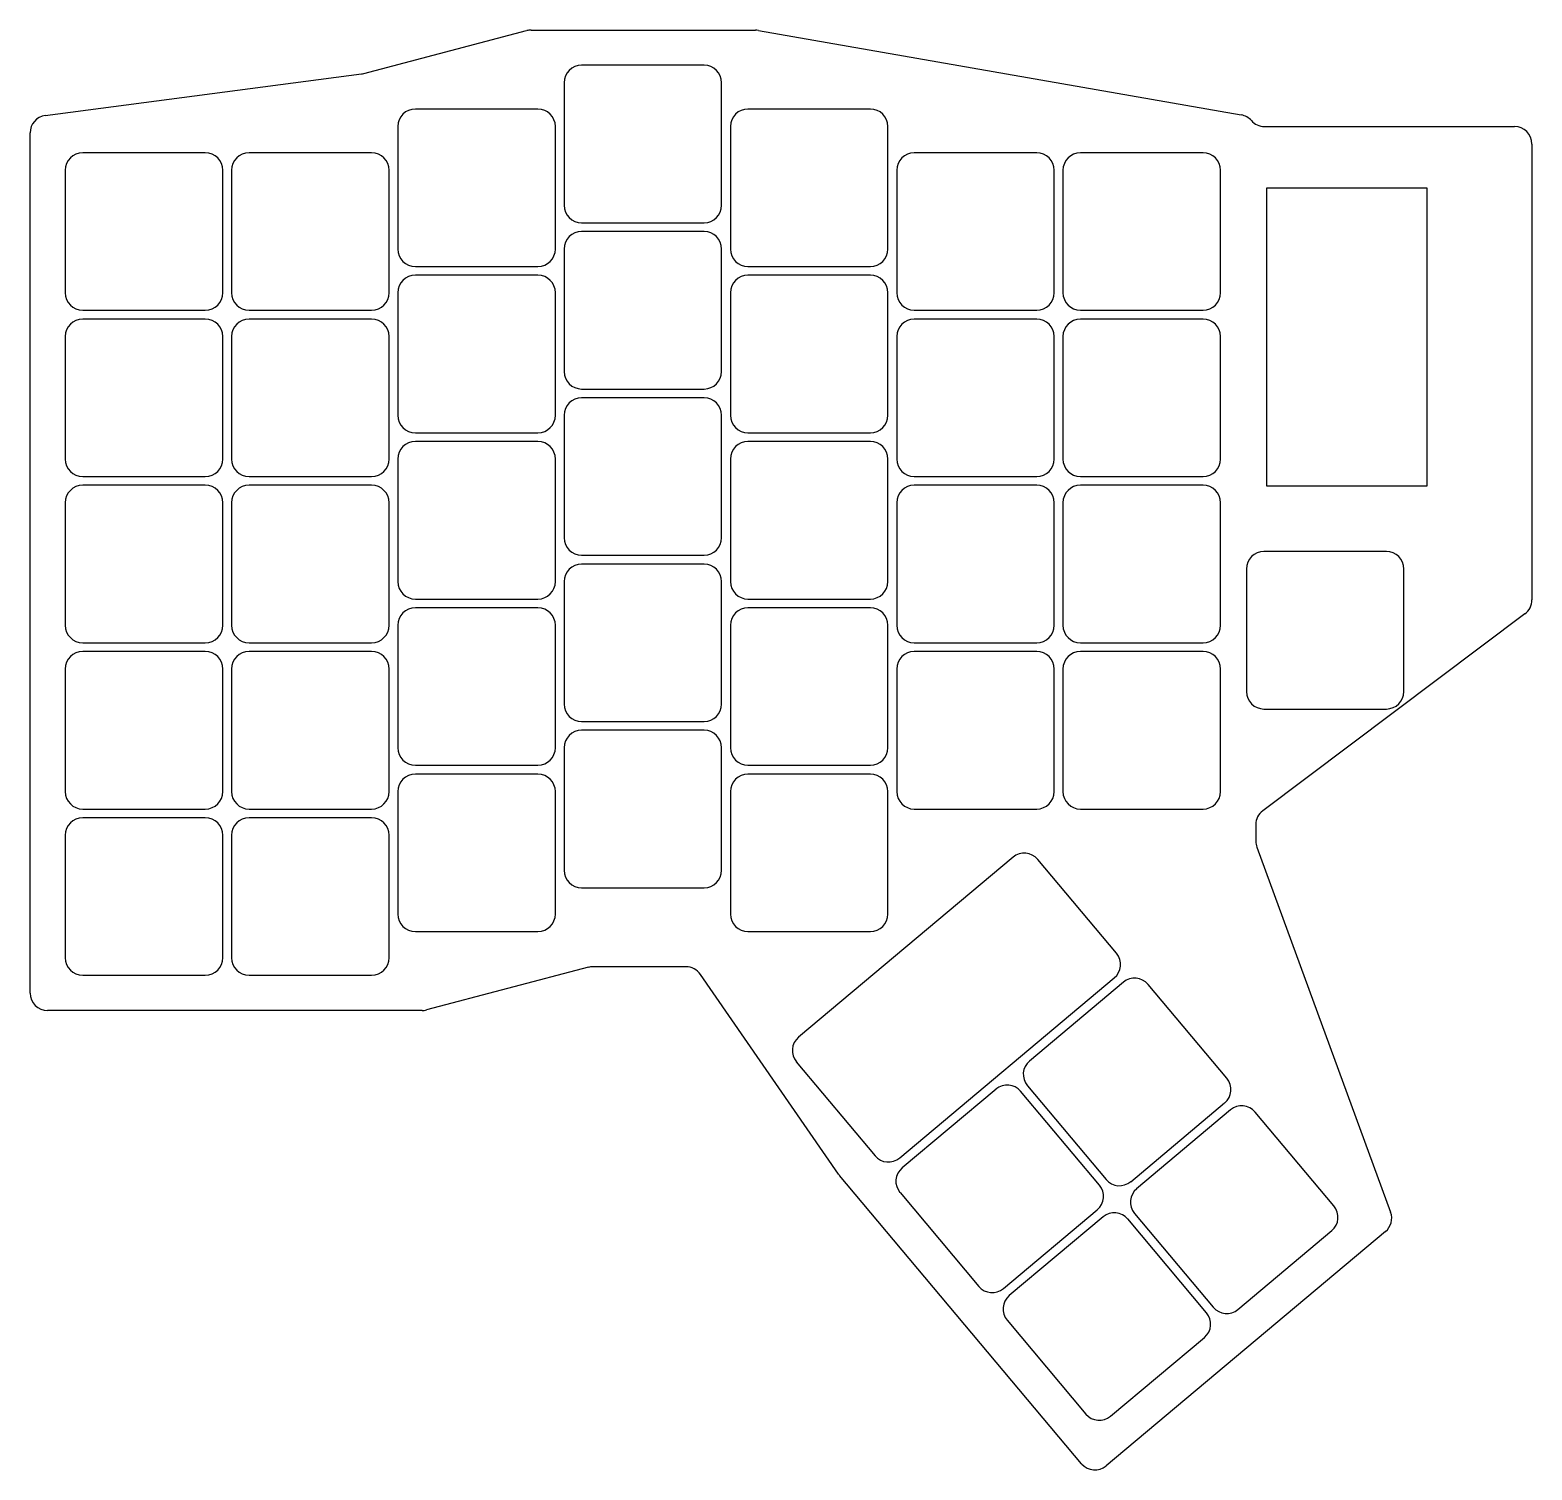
# Model space of a CAD drawing. Header units: millimetres. Extents: x 37 to 209, y -191 to -26.
import ezdxf

# ---------------------------------------------------------------- set-up
doc = ezdxf.new("R2010")
doc.units = ezdxf.units.MM

msp = doc.modelspace()

# ---------------------------------------------------------------- linework, layer by layer
at = {"linetype": 'CONTINUOUS'}
for p, q in [((75.1, -30.94), (93.72, -26.04)), ((94.23, -25.98), (119.85, -25.98)), ((120.2, -26.01), (175.37, -35.68)), ((114, -30), (100, -30)), ((38.71, -35.75), (74.85, -30.99)), ((98, -32), (98, -46)), ((116, -46), (116, -32)), ((95, -35), (81, -35)), ((133, -35), (119, -35)), ((36.98, -136.03), (36.98, -37.73)), ((79, -37), (79, -51)), ((97, -51), (97, -37)), ((117, -37), (117, -51)), ((135, -51), (135, -37)), ((178.02, -37), (206.59, -37)), ((208.59, -39), (208.59, -91.1)), ((57, -40), (43, -40)), ((76, -40), (62, -40)), ((152, -40), (138, -40)), ((171, -40), (157, -40)), ((41, -42), (41, -56)), ((59, -56), (59, -42)), ((60, -42), (60, -56)), ((78, -56), (78, -42)), ((136, -42), (136, -56)), ((154, -56), (154, -42)), ((155, -42), (155, -56)), ((173, -56), (173, -42)), ((178.29, -78.1), (178.29, -44)), ((178.29, -44), (196.59, -44)), ((196.59, -44), (196.59, -78.1)), ((100, -48), (114, -48)), ((114, -49), (100, -49)), ((98, -51), (98, -65)), ((116, -65), (116, -51)), ((81, -53), (95, -53)), ((119, -53), (133, -53)), ((95, -54), (81, -54)), ((133, -54), (119, -54)), ((79, -56), (79, -70)), ((97, -70), (97, -56)), ((117, -56), (117, -70)), ((135, -70), (135, -56)), ((43, -58), (57, -58)), ((62, -58), (76, -58)), ((138, -58), (152, -58)), ((157, -58), (171, -58)), ((57, -59), (43, -59)), ((76, -59), (62, -59)), ((152, -59), (138, -59)), ((171, -59), (157, -59)), ((41, -61), (41, -75)), ((59, -75), (59, -61)), ((60, -61), (60, -75)), ((78, -75), (78, -61)), ((136, -61), (136, -75)), ((154, -75), (154, -61)), ((155, -61), (155, -75)), ((173, -75), (173, -61)), ((100, -67), (114, -67)), ((114, -68), (100, -68)), ((98, -70), (98, -84)), ((116, -84), (116, -70)), ((81, -72), (95, -72)), ((119, -72), (133, -72)), ((95, -73), (81, -73)), ((133, -73), (119, -73)), ((79, -75), (79, -89)), ((97, -89), (97, -75)), ((117, -75), (117, -89)), ((135, -89), (135, -75)), ((43, -77), (57, -77)), ((62, -77), (76, -77)), ((138, -77), (152, -77)), ((157, -77), (171, -77)), ((57, -78), (43, -78)), ((76, -78), (62, -78)), ((152, -78), (138, -78)), ((171, -78), (157, -78)), ((196.59, -78.1), (178.29, -78.1)), ((41, -80), (41, -94)), ((59, -94), (59, -80)), ((60, -80), (60, -94)), ((78, -94), (78, -80)), ((136, -80), (136, -94)), ((154, -94), (154, -80)), ((155, -80), (155, -94)), ((173, -94), (173, -80)), ((191.96, -85.57), (177.96, -85.57)), ((100, -86), (114, -86)), ((114, -87), (100, -87)), ((98, -89), (98, -103)), ((116, -103), (116, -89)), ((175.96, -87.57), (175.96, -101.57)), ((193.96, -101.57), (193.96, -87.57)), ((81, -91), (95, -91)), ((95, -92), (81, -92)), ((119, -91), (133, -91)), ((133, -92), (119, -92)), ((79, -94), (79, -108)), ((97, -108), (97, -94)), ((117, -94), (117, -108)), ((135, -108), (135, -94)), ((207.79, -92.7), (177.82, -115.19)), ((43, -96), (57, -96)), ((62, -96), (76, -96)), ((138, -96), (152, -96)), ((157, -96), (171, -96)), ((57, -97), (43, -97)), ((76, -97), (62, -97)), ((152, -97), (138, -97)), ((171, -97), (157, -97)), ((41, -99), (41, -113)), ((59, -113), (59, -99)), ((60, -99), (60, -113)), ((78, -113), (78, -99)), ((136, -99), (136, -113)), ((154, -113), (154, -99)), ((155, -99), (155, -113)), ((173, -113), (173, -99)), ((177.96, -103.57), (191.96, -103.57)), ((100, -105), (114, -105)), ((114, -106), (100, -106)), ((98, -108), (98, -122)), ((116, -122), (116, -108)), ((81, -110), (95, -110)), ((95, -111), (81, -111)), ((119, -110), (133, -110)), ((133, -111), (119, -111)), ((79, -113), (79, -127)), ((97, -127), (97, -113)), ((117, -113), (117, -127)), ((135, -127), (135, -113)), ((43, -115), (57, -115)), ((57, -116), (43, -116)), ((62, -115), (76, -115)), ((76, -116), (62, -116)), ((138, -115), (152, -115)), ((157, -115), (171, -115)), ((41, -118), (41, -132)), ((59, -132), (59, -118)), ((60, -118), (60, -132)), ((78, -132), (78, -118)), ((177.03, -116.79), (177.03, -118.67)), ((177.15, -119.36), (192.44, -161.07)), ((149.29, -120.51), (124.78, -141.08)), ((161.11, -131.48), (152.11, -120.76)), ((100, -124), (114, -124)), ((81, -129), (95, -129)), ((119, -129), (133, -129)), ((100.77, -133.09), (82.28, -137.96)), ((111.93, -133.03), (101.28, -133.03)), ((43, -134), (57, -134)), ((62, -134), (76, -134)), ((129.37, -156.72), (113.57, -133.89)), ((136.35, -154.87), (160.86, -134.3)), ((161.9, -134.8), (151.18, -143.8)), ((173.72, -145.77), (164.72, -135.05)), ((81.77, -138.03), (38.98, -138.03)), ((124.53, -143.9), (133.53, -154.62)), ((147.35, -147.01), (136.62, -156.01)), ((159.16, -157.98), (150.16, -147.26)), ((150.93, -146.62), (159.93, -157.34)), ((162.75, -157.59), (173.47, -148.59)), ((174.15, -149.39), (163.42, -158.39)), ((185.96, -160.36), (176.96, -149.64)), ((157.12, -189.82), (129.48, -156.87)), ((136.38, -158.83), (145.38, -169.55)), ((148.19, -169.8), (158.92, -160.8)), ((163.18, -161.21), (172.18, -171.93)), ((159.59, -161.6), (148.87, -170.6)), ((171.41, -172.58), (162.41, -161.85)), ((191.84, -163.29), (159.94, -190.06)), ((174.99, -172.18), (185.72, -163.18)), ((148.62, -173.42), (157.62, -184.15)), ((160.44, -184.39), (171.16, -175.39))]:
    msp.add_line(p, q, dxfattribs=at)
for centre, start, end in [((94.23, -27.98), 90, 104.7436), ((119.85, -27.98), 80.0494, 90), ((100, -32), 90, 180), ((114, -32), 0, 90), ((74.59, -29.01), 277.4959, 284.7436), ((38.98, -37.73), 97.4959, 180), ((81, -37), 90, 180), ((95, -37), 0, 90), ((119, -37), 90, 180), ((133, -37), 0, 90), ((175.03, -37.65), 41.5801, 80.0494), ((178.02, -35), 221.5801, 270), ((206.59, -39), 0, 90), ((43, -42), 90, 180), ((57, -42), 0, 90), ((62, -42), 90, 180), ((76, -42), 0, 90), ((138, -42), 90, 180), ((152, -42), 0, 90), ((157, -42), 90, 180), ((171, -42), 0, 90), ((100, -46), 180, 270), ((114, -46), 270, 0), ((100, -51), 90, 180), ((114, -51), 0, 90), ((81, -51), 180, 270), ((95, -51), 270, 0), ((119, -51), 180, 270), ((133, -51), 270, 0), ((81, -56), 90, 180), ((95, -56), 0, 90), ((119, -56), 90, 180), ((133, -56), 0, 90), ((43, -56), 180, 270), ((57, -56), 270, 0), ((62, -56), 180, 270), ((76, -56), 270, 0), ((138, -56), 180, 270), ((152, -56), 270, 0), ((157, -56), 180, 270), ((171, -56), 270, 0), ((43, -61), 90, 180), ((57, -61), 0, 90), ((62, -61), 90, 180), ((76, -61), 0, 90), ((138, -61), 90, 180), ((152, -61), 0, 90), ((157, -61), 90, 180), ((171, -61), 0, 90), ((100, -65), 180, 270), ((114, -65), 270, 0), ((100, -70), 90, 180), ((114, -70), 0, 90), ((81, -70), 180, 270), ((95, -70), 270, 0), ((119, -70), 180, 270), ((133, -70), 270, 0), ((81, -75), 90, 180), ((95, -75), 0, 90), ((119, -75), 90, 180), ((133, -75), 0, 90), ((43, -75), 180, 270), ((57, -75), 270, 0), ((62, -75), 180, 270), ((76, -75), 270, 0), ((138, -75), 180, 270), ((152, -75), 270, 0), ((157, -75), 180, 270), ((171, -75), 270, 0), ((43, -80), 90, 180), ((57, -80), 0, 90), ((62, -80), 90, 180), ((76, -80), 0, 90), ((138, -80), 90, 180), ((152, -80), 0, 90), ((157, -80), 90, 180), ((171, -80), 0, 90), ((100, -84), 180, 270), ((114, -84), 270, 0), ((177.96, -87.57), 90, 180), ((191.96, -87.57), 0, 90), ((100, -89), 90, 180), ((114, -89), 0, 90), ((81, -89), 180, 270), ((95, -89), 270, 0), ((119, -89), 180, 270), ((133, -89), 270, 0), ((81, -94), 90, 180), ((95, -94), 0, 90), ((119, -94), 90, 180), ((133, -94), 0, 90), ((206.59, -91.1), 306.8945, 0), ((43, -94), 180, 270), ((57, -94), 270, 0), ((62, -94), 180, 270), ((76, -94), 270, 0), ((138, -94), 180, 270), ((152, -94), 270, 0), ((157, -94), 180, 270), ((171, -94), 270, 0), ((43, -99), 90, 180), ((57, -99), 0, 90), ((62, -99), 90, 180), ((76, -99), 0, 90), ((138, -99), 90, 180), ((152, -99), 0, 90), ((157, -99), 90, 180), ((171, -99), 0, 90), ((177.96, -101.57), 180, 270), ((191.96, -101.57), 270, 0), ((100, -103), 180, 270), ((114, -103), 270, 0), ((100, -108), 90, 180), ((114, -108), 0, 90), ((81, -108), 180, 270), ((95, -108), 270, 0), ((119, -108), 180, 270), ((133, -108), 270, 0), ((81, -113), 90, 180), ((95, -113), 0, 90), ((119, -113), 90, 180), ((133, -113), 0, 90), ((43, -113), 180, 270), ((57, -113), 270, 0), ((62, -113), 180, 270), ((76, -113), 270, 0), ((138, -113), 180, 270), ((152, -113), 270, 0), ((157, -113), 180, 270), ((171, -113), 270, 0), ((43, -118), 90, 180), ((57, -118), 0, 90), ((62, -118), 90, 180), ((76, -118), 0, 90), ((179.03, -116.79), 126.8945, 180), ((150.58, -122.04), 40, 130), ((179.03, -118.67), 180, 200.1295), ((100, -122), 180, 270), ((114, -122), 270, 0), ((81, -127), 180, 270), ((95, -127), 270, 0), ((119, -127), 180, 270), ((133, -127), 270, 0), ((43, -132), 180, 270), ((57, -132), 270, 0), ((62, -132), 180, 270), ((76, -132), 270, 0), ((159.58, -132.77), 310, 40), ((101.28, -135.03), 90, 104.7436), ((111.93, -135.03), 34.6712, 90), ((163.19, -136.33), 40, 130), ((38.98, -136.03), 180, 270), ((81.77, -136.03), 270, 284.7436), ((126.07, -142.61), 130, 220), ((152.46, -145.33), 130, 220), ((172.19, -147.06), 310, 40), ((148.63, -148.54), 40, 130), ((175.43, -150.92), 40, 130), ((135.06, -153.34), 220, 310), ((137.91, -157.54), 130, 220), ((131.01, -155.59), 214.6712, 220), ((161.46, -156.05), 220, 310), ((157.63, -159.27), 310, 40), ((164.71, -159.92), 130, 220), ((160.88, -163.14), 40, 130), ((184.43, -161.65), 310, 40), ((190.56, -161.76), 310, 20.1295), ((146.91, -168.27), 220, 310), ((150.15, -172.14), 130, 220), ((169.88, -173.86), 310, 40), ((173.71, -170.65), 220, 310), ((159.15, -182.86), 220, 310), ((158.66, -188.53), 220, 310)]:
    msp.add_arc(centre, 2, start, end, dxfattribs=at)

doc.saveas('drawing.dxf')
